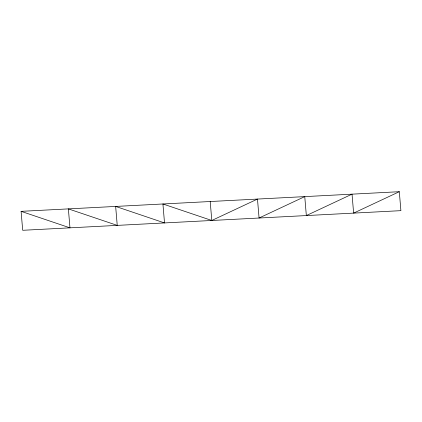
<?xml version="1.0" encoding="UTF-8"?>
<svg xmlns="http://www.w3.org/2000/svg" width="422" height="422" viewBox="0 0 422 422"><rect width="100%" height="100%" fill="white"/><g stroke="black" fill="none" stroke-linecap="round" stroke-linejoin="round"><path stroke-width="0.63" d="M21.1 211.343L69.968 227.843L68.375 208.885L117.242 225.39L115.654 206.432L164.522 222.932L162.929 203.979L211.797 220.479L257.478 199.068L259.071 218.021L304.758 196.61L306.346 215.568L352.032 194.157L353.625 213.115L399.307 191.704L400.9 210.657L22.693 230.296L21.1 211.343L399.307 191.704M210.203 201.521L211.797 220.479"/></g></svg>
